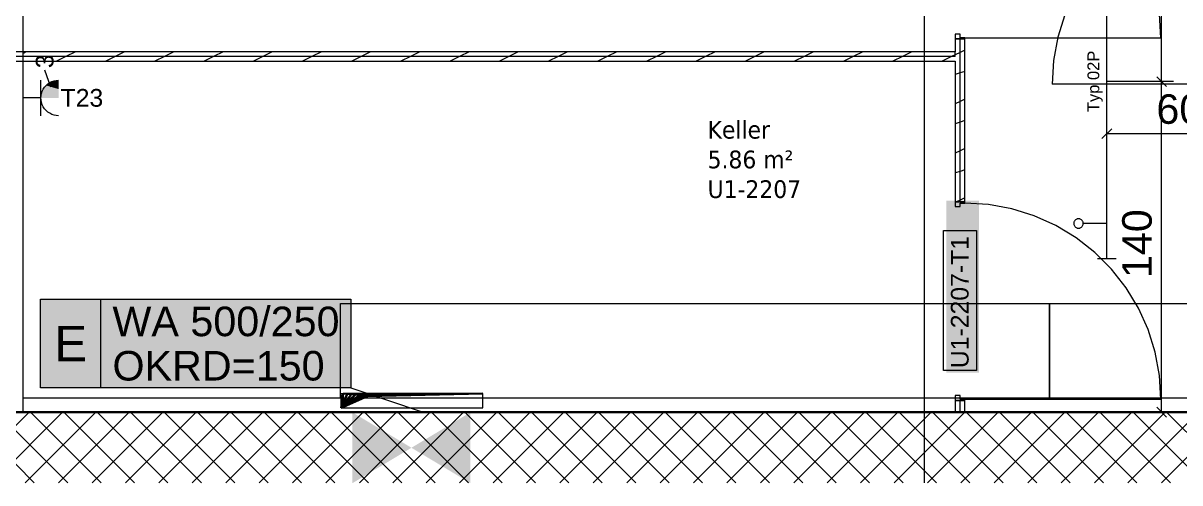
# Model space of a CAD drawing. Extents: x -1132 to 613, y -179 to 712.
# Drawn here: x -1003.5 to -905.6, y -113.6 to -74.7 of the extents above; entities that cross this region are included whole.
import ezdxf
from ezdxf.lldxf.tags import DXFTag

# ---------------------------------------------------------------- set-up
doc = ezdxf.new("R2010")
doc.units = 0
doc.linetypes.add('_Hiddenline_', pattern=[3, 2, -1])
doc.layers.get('0').update_dxf_attribs({"lineweight": 13})
for name, color, linetype, lineweight in [('A-AREA-____-IDEN', 7, 'Continuous', 5), ('A-DOOR-____-IDEN', 7, 'Continuous', 5), ('A-DOOR-FRAM-MCUT', 7, 'Continuous', 9), ('A-DOOR-OPNG-OTLN', 7, 'Continuous', 9), ('A-FLOR-____-OVHD', 7, 'Strichpunkt - Fein', 9), ('A-WALL-____-MCUT', 7, 'Continuous', 35), ('A-WALL-____-PATT', 7, 'Continuous', 35), ('A-WALL-FNSH-MCUT', 7, 'Continuous', 35), ('S-GRID-____-OTLN', 7, 'Continuous', 5)]:
    doc.layers.add(name, color=color, linetype=linetype, lineweight=lineweight)
for name, color, linetype, lineweight, true_color in [('EL01_VVV_Mass', 7, 'Continuous', 13, 0xb2b200), ('EL01_WAN_Aussparung Wand', 7, 'Continuous', 13, 0x7f5f3f), ('EL01_WAN_Aussparung Wand Text', 7, 'Continuous', 13, 0x7f5f3f), ('EL01_WAN_Kraft', 1, 'Continuous', 13, 0xff0000), ('EL01_WAN_Leuchten', 7, 'Continuous', 13, 0x0080ff), ('EL01_WAN_Leuchtentyp', 7, 'Continuous', 13, 0x0099ff), ('EL01_WAN_Trassen', 40, 'Continuous', 13, 0xffbf00)]:
    doc.layers.add(name, color=color, linetype=linetype, lineweight=lineweight, true_color=true_color)
doc.styles.get("Standard").update_dxf_attribs({"font": 'arial.ttf'})
tags = doc.linetypes.add('_Rasterlinie_', pattern=[0.375, 0.2, -0.05, 0.075, -0.05]).pattern_tags.tags
tags[10:11] = [DXFTag(74, 4), DXFTag(75, 0), DXFTag(340, '0'), DXFTag(46, 1.0), DXFTag(50, 0.0), DXFTag(44, 0.0), DXFTag(45, 0.0)]
tags[8:9] = [DXFTag(74, 4), DXFTag(75, 0), DXFTag(340, '0'), DXFTag(46, 1.0), DXFTag(50, 0.0), DXFTag(44, 0.0), DXFTag(45, 0.0)]
tags[6:7] = [DXFTag(74, 4), DXFTag(75, 0), DXFTag(340, '0'), DXFTag(46, 1.0), DXFTag(50, 0.0), DXFTag(44, 0.0), DXFTag(45, 0.0)]
tags[4:5] = [DXFTag(74, 4), DXFTag(75, 0), DXFTag(340, '0'), DXFTag(46, 1.0), DXFTag(50, 0.0), DXFTag(44, 0.0), DXFTag(45, 0.0)]
tags = doc.linetypes.add('Strichpunkt - Fein', pattern=[0.2, 0.1, -0.05, 0, -0.05]).pattern_tags.tags
tags[10:11] = [DXFTag(74, 4), DXFTag(75, 0), DXFTag(340, '0'), DXFTag(46, 1.0), DXFTag(50, 0.0), DXFTag(44, 0.0), DXFTag(45, 0.0)]
tags[8:9] = [DXFTag(74, 4), DXFTag(75, 0), DXFTag(340, '0'), DXFTag(46, 1.0), DXFTag(50, 0.0), DXFTag(44, 0.0), DXFTag(45, 0.0)]
tags[6:7] = [DXFTag(74, 4), DXFTag(75, 0), DXFTag(340, '0'), DXFTag(46, 1.0), DXFTag(50, 0.0), DXFTag(44, 0.0), DXFTag(45, 0.0)]
tags[4:5] = [DXFTag(74, 4), DXFTag(75, 0), DXFTag(340, '0'), DXFTag(46, 1.0), DXFTag(50, 0.0), DXFTag(44, 0.0), DXFTag(45, 0.0)]

# ---------------------------------------------------------------- blocks, each defined once
blk = doc.blocks.new('Referenz-A0UNPDE96I', base_point=(-1115.886, -117.372))
at = {"layer": 'A-DOOR-____-IDEN', "color": 0, "linetype": 'Continuous', "ltscale": 0.13}
for p, q in [((-925.606, -104.095), (-925.606, -92.255)), ((-925.606, -92.255), (-922.826, -92.255)), ((-922.826, -92.255), (-922.826, -104.095)), ((-922.826, -104.095), (-925.606, -104.095))]:
    blk.add_line(p, q, dxfattribs=at)
at = {"layer": 'A-DOOR-____-IDEN', "color": 7, "linetype": 'Continuous', "ltscale": 0.13, "true_color": 0xffffff}
for points in [[(-925.362, -104.27), (-922.603, -104.27), (-925.362, -89.731)], [(-922.603, -104.27), (-925.362, -89.731), (-922.603, -89.731)]]:
    blk.add_solid(points, dxfattribs=at)
at = {"layer": 'A-DOOR-FRAM-MCUT', "color": 0, "linetype": 'Continuous', "ltscale": 0.13}
for p, q in [((-924.215, -75.631), (-924.615, -75.631)), ((-924.615, -75.631), (-924.615, -76.031)), ((-924.615, -76.031), (-923.815, -76.031)), ((-924.215, -75.931), (-924.215, -75.631)), ((-923.815, -75.931), (-924.215, -75.931)), ((-923.815, -76.031), (-923.815, -75.931)), ((-923.815, -89.822), (-924.615, -89.822)), ((-924.615, -89.822), (-924.615, -90.222)), ((-924.215, -90.222), (-924.215, -89.922)), ((-924.215, -89.922), (-923.815, -89.922)), ((-923.815, -89.922), (-923.815, -89.822)), ((-924.615, -90.222), (-924.215, -90.222)), ((-924.215, -106.222), (-924.615, -106.222)), ((-924.615, -106.222), (-924.615, -106.622)), ((-924.615, -106.622), (-923.815, -106.622)), ((-924.215, -106.522), (-924.215, -106.222)), ((-923.815, -106.522), (-924.215, -106.522)), ((-923.815, -106.622), (-923.815, -106.522))]:
    blk.add_line(p, q, dxfattribs=at)
at = {"layer": 'A-DOOR-OPNG-OTLN', "color": 0, "linetype": 'Continuous', "ltscale": 0.13}
for p, q in [((-915.336, -73.985), (-915.932, -75.899)), ((-907.215, -75.931), (-907.336, -73.93)), ((-923.815, -75.931), (-907.215, -75.931)), ((-915.932, -75.899), (-916.294, -77.871)), ((-916.294, -77.871), (-916.415, -79.872)), ((-899.815, -79.872), (-916.415, -79.872)), ((-921.814, -90.043), (-923.815, -89.922)), ((-919.842, -90.404), (-921.814, -90.043)), ((-917.928, -91), (-919.842, -90.404)), ((-916.1, -91.823), (-917.928, -91)), ((-914.385, -92.86), (-916.1, -91.823)), ((-912.807, -94.096), (-914.385, -92.86)), ((-911.389, -95.514), (-912.807, -94.096)), ((-910.153, -97.092), (-911.389, -95.514)), ((-909.116, -98.807), (-910.153, -97.092)), ((-908.293, -100.635), (-909.116, -98.807)), ((-907.697, -102.549), (-908.293, -100.635)), ((-907.336, -104.521), (-907.697, -102.549)), ((-907.215, -106.522), (-907.336, -104.521)), ((-923.815, -106.522), (-907.215, -106.522))]:
    blk.add_line(p, q, dxfattribs=at)
at = {"layer": 'A-FLOR-____-OVHD', "color": 0, "linetype": 'Strichpunkt - Fein', "ltscale": 0.13}
for p, q in [((-855.615, -106.422), (-1003.515, -106.422)), ((-231.115, -107.622), (-995.015, -107.622))]:
    blk.add_line(p, q, dxfattribs=at)
at = {"layer": 'A-WALL-____-MCUT', "color": 0, "linetype": 'Continuous', "lineweight": 9, "ltscale": 0.13}
for p, q in [((-924.215, -89.822), (-924.215, -76.031)), ((-924.615, -77.531), (-924.615, -77.131)), ((-924.615, -77.531), (-1079.415, -77.531)), ((-924.215, -107.622), (-924.215, -106.622))]:
    blk.add_line(p, q, dxfattribs=at)
at = {"layer": 'A-WALL-____-MCUT', "color": 0, "linetype": 'Continuous', "ltscale": 0.35}
blk.add_line((-854.415, -107.622), (-1069.015, -107.622), dxfattribs=at)
at = {"layer": 'A-WALL-____-PATT', "color": 0, "linetype": 'Continuous', "lineweight": 9, "ltscale": 0.13}
for p, q in [((-1003.255, -77.131), (-1003.515, -77.261)), ((-999.09, -77.131), (-999.89, -77.531)), ((-994.925, -77.131), (-995.725, -77.531)), ((-990.76, -77.131), (-991.56, -77.531)), ((-986.595, -77.131), (-987.395, -77.531)), ((-982.43, -77.131), (-983.23, -77.531)), ((-978.265, -77.131), (-979.065, -77.531)), ((-974.101, -77.131), (-974.901, -77.531)), ((-969.936, -77.131), (-970.736, -77.531)), ((-965.771, -77.131), (-966.571, -77.531)), ((-961.606, -77.131), (-962.406, -77.531)), ((-957.441, -77.131), (-958.241, -77.531)), ((-953.276, -77.131), (-954.076, -77.531)), ((-949.111, -77.131), (-949.911, -77.531)), ((-944.946, -77.131), (-945.746, -77.531)), ((-940.781, -77.131), (-941.581, -77.531)), ((-936.616, -77.131), (-937.416, -77.531)), ((-932.451, -77.131), (-933.251, -77.531)), ((-928.287, -77.131), (-929.087, -77.531)), ((-924.215, -77.177), (-924.615, -77.377)), ((-923.815, -76.977), (-924.215, -77.177)), ((-999.89, -77.531), (-1000.69, -77.931)), ((-995.725, -77.531), (-996.525, -77.931)), ((-991.56, -77.531), (-992.36, -77.931)), ((-987.395, -77.531), (-988.195, -77.931)), ((-983.23, -77.531), (-984.03, -77.931)), ((-979.065, -77.531), (-979.865, -77.931)), ((-974.901, -77.531), (-975.701, -77.931)), ((-970.736, -77.531), (-971.536, -77.931)), ((-966.571, -77.531), (-967.371, -77.931)), ((-962.406, -77.531), (-963.206, -77.931)), ((-958.241, -77.531), (-959.041, -77.931)), ((-954.076, -77.531), (-954.876, -77.931)), ((-949.911, -77.531), (-950.711, -77.931)), ((-945.746, -77.531), (-946.546, -77.931)), ((-941.581, -77.531), (-942.381, -77.931)), ((-937.416, -77.531), (-938.216, -77.931)), ((-933.251, -77.531), (-934.051, -77.931)), ((-929.087, -77.531), (-929.887, -77.931)), ((-924.922, -77.531), (-925.722, -77.931)), ((-924.615, -77.377), (-924.922, -77.531)), ((-924.215, -78.918), (-924.615, -79.052)), ((-923.815, -78.785), (-924.215, -78.918)), ((-923.815, -81.142), (-924.215, -81.342)), ((-924.215, -81.342), (-924.615, -81.542)), ((-924.215, -83.083), (-924.615, -83.217)), ((-923.815, -82.95), (-924.215, -83.083)), ((-924.215, -85.507), (-924.615, -85.707)), ((-923.815, -85.307), (-924.215, -85.507)), ((-923.815, -87.115), (-924.215, -87.248)), ((-924.215, -87.248), (-924.615, -87.381)), ((-924.215, -89.672), (-924.514, -89.822)), ((-923.815, -89.472), (-924.215, -89.672)), ((-1008.993, -113.603), (-1003.012, -107.622)), ((-1002.574, -113.603), (-1008.555, -107.622)), ((-1006.165, -113.603), (-1000.183, -107.622)), ((-999.745, -113.603), (-1005.727, -107.622)), ((-1003.336, -113.603), (-997.355, -107.622)), ((-996.917, -113.603), (-1002.898, -107.622)), ((-1000.508, -113.603), (-994.526, -107.622)), ((-994.088, -113.603), (-1000.07, -107.622)), ((-997.68, -113.603), (-991.698, -107.622)), ((-991.26, -113.603), (-997.242, -107.622)), ((-994.851, -113.603), (-988.87, -107.622)), ((-988.431, -113.603), (-994.413, -107.622)), ((-992.023, -113.603), (-986.041, -107.622)), ((-985.603, -113.603), (-991.585, -107.622)), ((-989.194, -113.603), (-983.213, -107.622)), ((-982.775, -113.603), (-988.756, -107.622)), ((-986.366, -113.603), (-980.384, -107.622)), ((-979.946, -113.603), (-985.928, -107.622)), ((-983.537, -113.603), (-977.556, -107.622)), ((-977.118, -113.603), (-983.099, -107.622)), ((-980.709, -113.603), (-974.727, -107.622)), ((-974.289, -113.603), (-980.271, -107.622)), ((-977.881, -113.603), (-971.899, -107.622)), ((-971.461, -113.603), (-977.443, -107.622)), ((-975.052, -113.603), (-969.071, -107.622)), ((-968.632, -113.603), (-974.614, -107.622)), ((-972.224, -113.603), (-966.242, -107.622)), ((-965.804, -113.603), (-971.786, -107.622)), ((-969.395, -113.603), (-963.414, -107.622)), ((-962.976, -113.603), (-968.957, -107.622)), ((-966.567, -113.603), (-960.585, -107.622)), ((-960.147, -113.603), (-966.129, -107.622)), ((-963.738, -113.603), (-957.757, -107.622)), ((-957.319, -113.603), (-963.3, -107.622)), ((-960.91, -113.603), (-954.928, -107.622)), ((-954.49, -113.603), (-960.472, -107.622)), ((-958.082, -113.603), (-952.1, -107.622)), ((-951.662, -113.603), (-957.644, -107.622)), ((-955.253, -113.603), (-949.272, -107.622)), ((-948.834, -113.603), (-954.815, -107.622)), ((-952.425, -113.603), (-946.443, -107.622)), ((-946.005, -113.603), (-951.987, -107.622)), ((-949.596, -113.603), (-943.615, -107.622)), ((-943.177, -113.603), (-949.158, -107.622)), ((-946.768, -113.603), (-940.786, -107.622)), ((-940.348, -113.603), (-946.33, -107.622)), ((-943.939, -113.603), (-937.958, -107.622)), ((-937.52, -113.603), (-943.501, -107.622)), ((-941.111, -113.603), (-935.129, -107.622)), ((-934.691, -113.603), (-940.673, -107.622)), ((-938.283, -113.603), (-932.301, -107.622)), ((-931.863, -113.603), (-937.845, -107.622)), ((-935.454, -113.603), (-929.473, -107.622)), ((-929.035, -113.603), (-935.016, -107.622)), ((-932.626, -113.603), (-926.644, -107.622)), ((-926.206, -113.603), (-932.188, -107.622)), ((-929.797, -113.603), (-923.816, -107.622)), ((-923.378, -113.603), (-929.359, -107.622)), ((-926.969, -113.603), (-920.987, -107.622)), ((-920.549, -113.603), (-926.531, -107.622)), ((-924.14, -113.603), (-918.159, -107.622)), ((-917.721, -113.603), (-923.702, -107.622)), ((-921.312, -113.603), (-915.33, -107.622)), ((-914.892, -113.603), (-920.874, -107.622)), ((-918.484, -113.603), (-912.502, -107.622)), ((-912.064, -113.603), (-918.046, -107.622)), ((-915.655, -113.603), (-909.674, -107.622)), ((-909.236, -113.603), (-915.217, -107.622)), ((-912.827, -113.603), (-906.845, -107.622)), ((-906.407, -113.603), (-912.389, -107.622)), ((-909.998, -113.603), (-904.017, -107.622)), ((-903.579, -113.603), (-909.56, -107.622)), ((-907.17, -113.603), (-901.188, -107.622)), ((-900.75, -113.603), (-906.732, -107.622))]:
    blk.add_line(p, q, dxfattribs=at)
at = {"layer": 'A-WALL-FNSH-MCUT', "color": 0, "linetype": 'Continuous', "lineweight": 9, "ltscale": 0.13}
for p, q in [((-1003.515, -107.622), (-1003.515, 70.478)), ((-924.615, -76.031), (-924.615, -77.131)), ((-923.815, -76.031), (-924.615, -76.031)), ((-923.815, -89.822), (-923.815, -76.031)), ((-924.615, -77.131), (-1079.015, -77.131)), ((-1069.015, -77.931), (-924.615, -77.931)), ((-924.615, -77.931), (-924.615, -89.822)), ((-924.615, -89.822), (-923.815, -89.822)), ((-924.615, -106.622), (-924.615, -107.622)), ((-923.815, -106.622), (-924.615, -106.622)), ((-923.815, -107.622), (-923.815, -106.622))]:
    blk.add_line(p, q, dxfattribs=at)
at = {"layer": 'S-GRID-____-OTLN', "color": 0, "linetype": '_Rasterlinie_', "ltscale": 0.13}
blk.add_line((-927.215, -113.603), (-927.215, 631.478), dxfattribs=at)
at = {"layer": 'A-AREA-____-IDEN', "color": 0, "linetype": 'Continuous', "ltscale": 0.13, "char_height": 1.5, "attachment_point": 1}
for s, insert in [('{\\W0.9;\\fVerdana;Keller}', (-945.58, -82.97)), ('{\\W0.9;\\fVerdana;5.86 m²}', (-945.58, -85.484)), ('{\\W0.9;\\fVerdana;U1-2207}', (-945.58, -87.997))]:
    blk.add_mtext(s, dxfattribs=dict(at, insert=insert))
at = {"layer": 'A-DOOR-____-IDEN', "color": 0, "linetype": 'Continuous', "ltscale": 0.13, "insert": (-924.987, -103.895), "char_height": 1.5, "attachment_point": 1, "rotation": 90}
blk.add_mtext('{\\fArial;U1-2207-T1}', dxfattribs=at)
blk = doc.blocks.new('Kabelkanal-A0UNPDMV6I', base_point=(-976.598, -107.249))
at = {"color": 0, "linetype": 'ByBlock', "lineweight": -2, "ltscale": 0.13}
for p, q in [((-976.598, -107.249), (-976.598, -106.049)), ((-976.598, -106.049), (-964.598, -106.049)), ((-964.598, -107.249), (-964.598, -106.049)), ((-976.598, -107.249), (-964.598, -107.249))]:
    blk.add_line(p, q, dxfattribs=at)
at = {"color": 0, "lineweight": 35}
for p, q in [((-976.598, -107.249), (-976.428, -106.066)), ((-976.598, -107.249), (-976.086, -106.1)), ((-976.598, -107.249), (-975.745, -106.134)), ((-976.598, -107.249), (-975.404, -106.168)), ((-976.598, -107.249), (-975.062, -106.202)), ((-976.598, -107.249), (-974.721, -106.236)), ((-976.598, -107.249), (-974.38, -106.271)), ((-976.428, -106.066), (-964.598, -106.049)), ((-976.086, -106.1), (-964.598, -106.049)), ((-975.745, -106.134), (-964.598, -106.049)), ((-975.404, -106.168), (-964.598, -106.049)), ((-975.062, -106.202), (-964.598, -106.049)), ((-974.721, -106.236), (-964.598, -106.049)), ((-974.38, -106.271), (-964.598, -106.049))]:
    blk.add_line(p, q, dxfattribs=at)
at = {"color": 0, "linetype": '_Hiddenline_', "lineweight": 18}
for p, q in [((-974.498, -106.259), (-976.598, -107.249)), ((-964.598, -106.049), (-974.498, -106.259))]:
    blk.add_line(p, q, dxfattribs=at)
blk = doc.blocks.new('Kabelkanal-A0UNPDRH6I', base_point=(-976.649, -106.422))
at = {"color": 0, "linetype": 'ByBlock', "lineweight": -2, "ltscale": 0.13}
for p, q in [((-976.649, -106.422), (-976.649, -98.422)), ((-976.649, -98.422), (-916.649, -98.422)), ((-916.649, -98.422), (-916.649, -106.422)), ((-916.649, -106.422), (-976.649, -106.422))]:
    blk.add_line(p, q, dxfattribs=at)
blk = doc.blocks.new('Kabelkanal-A0UNPDSB6I', base_point=(-916.649, -106.422))
at = {"color": 0, "linetype": 'ByBlock', "lineweight": -2, "ltscale": 0.13}
for p, q in [((-916.649, -106.422), (-916.649, -98.422)), ((-916.649, -98.422), (-856.649, -98.422)), ((-856.649, -98.422), (-856.649, -106.422)), ((-856.649, -106.422), (-916.649, -106.422))]:
    blk.add_line(p, q, dxfattribs=at)
blk = doc.blocks.new('Wanddurchbruch-A0UNPDTN6I', base_point=(-975.649, -113.633))
at = {"color": 0, "linetype": 'ByBlock', "lineweight": -2, "ltscale": 0.13}
blk.add_line((-965.649, -107.633), (-975.649, -107.633), dxfattribs=at)
for points in [[(-975.649, -110.633), (-970.649, -110.633), (-975.649, -107.633)], [(-970.649, -110.633), (-965.649, -110.633), (-965.649, -107.633)], [(-975.649, -113.603), (-975.6, -113.603), (-975.649, -110.633)], [(-975.6, -113.603), (-975.649, -110.633), (-970.649, -110.633)], [(-965.699, -113.603), (-965.649, -113.603), (-970.649, -110.633)], [(-965.649, -113.603), (-970.649, -110.633), (-965.649, -110.633)]]:
    blk.add_solid(points, dxfattribs=at)
blk = doc.blocks.new('Durchbruch beschriften-A0UNPDTP6I', base_point=(-1002.045, -107.633))
at = {"color": 0, "linetype": 'ByBlock', "lineweight": -2, "ltscale": 0.13}
for p, q in [((-1002.045, -105.567), (-1002.045, -98.067)), ((-1002.045, -98.067), (-975.778, -98.067)), ((-996.924, -105.567), (-996.924, -98.067)), ((-975.778, -98.067), (-975.778, -105.567)), ((-975.778, -105.567), (-1002.045, -105.567)), ((-975.778, -105.567), (-969.649, -107.633))]:
    blk.add_line(p, q, dxfattribs=at)
at = {"color": 7, "linetype": 'ByBlock', "lineweight": -2, "ltscale": 0.13, "true_color": 0xffffff}
for points in [[(-975.778, -105.567), (-1002.045, -105.567), (-975.778, -98.067)], [(-1002.045, -105.567), (-975.778, -98.067), (-1002.045, -98.067)], [(-975.778, -98.067), (-1002.045, -98.067), (-1002.045, -98.067)], [(-975.778, -105.567), (-975.778, -105.567), (-1002.045, -105.567)]]:
    blk.add_solid(points, dxfattribs=at)
at = {"color": 0, "linetype": 'ByBlock', "lineweight": -2, "ltscale": 0.13, "char_height": 2.5, "attachment_point": 1}
for s, insert in [('{\\fArial; WA 500/250 }', (-996.924, -98.692)), ('{\\fArial; OKRD=150 }', (-996.924, -102.442))]:
    blk.add_mtext(s, dxfattribs=dict(at, insert=insert))
at = {"color": 40, "linetype": 'ByBlock', "lineweight": -2, "ltscale": 0.13, "true_color": 0xffbf00, "insert": (-1000.882, -100.317), "char_height": 3, "attachment_point": 1}
blk.add_mtext('{\\fArial;E}', dxfattribs=at)
blk = doc.blocks.new('Steckdose T23_ AP_ 3-fach-A0UNPEJ36I', base_point=(-1003.513, -82.531))
at = {"color": 0, "lineweight": -2}
for p, q in [((-1001.159, -80.105), (-1001.667, -78.688)), ((-1002.013, -82.531), (-1002.013, -79.531)), ((-1001.898, -80.457), (-1001.812, -80.281)), ((-1001.812, -80.281), (-1001.703, -80.118)), ((-1001.703, -80.118), (-1001.573, -79.97)), ((-1001.573, -79.97), (-1001.426, -79.841)), ((-1001.426, -79.841), (-1001.263, -79.732)), ((-1001.263, -79.732), (-1001.087, -79.645)), ((-1001.087, -79.645), (-1000.901, -79.582)), ((-1000.901, -79.582), (-1000.708, -79.544)), ((-1000.708, -79.544), (-1000.513, -79.531)), ((-1002.013, -81.031), (-1003.513, -81.031)), ((-1002.013, -81.031), (-1002, -80.835)), ((-1002, -81.227), (-1002.013, -81.031)), ((-1002, -80.835), (-1001.962, -80.643)), ((-1001.962, -81.419), (-1002, -81.227)), ((-1001.962, -80.643), (-1001.898, -80.457)), ((-1001.898, -81.605), (-1001.962, -81.419)), ((-1001.812, -81.781), (-1001.898, -81.605)), ((-1001.703, -81.944), (-1001.812, -81.781)), ((-1001.573, -82.091), (-1001.703, -81.944)), ((-1001.426, -82.221), (-1001.573, -82.091)), ((-1001.263, -82.33), (-1001.426, -82.221)), ((-1001.087, -82.417), (-1001.263, -82.33)), ((-1000.901, -82.48), (-1001.087, -82.417)), ((-1000.708, -82.518), (-1000.901, -82.48)), ((-1000.513, -82.531), (-1000.708, -82.518))]:
    blk.add_line(p, q, dxfattribs=at)
for points in [[(-1001.962, -80.643), (-1000.513, -80.643), (-1001.812, -80.281)], [(-1001.812, -80.281), (-1000.513, -80.281), (-1001.573, -79.97)], [(-1000.513, -80.643), (-1001.812, -80.281), (-1000.513, -80.281)], [(-1001.573, -79.97), (-1000.513, -79.97), (-1001.263, -79.732)], [(-1000.513, -80.281), (-1001.573, -79.97), (-1000.513, -79.97)], [(-1001.263, -79.732), (-1000.513, -79.732), (-1000.901, -79.582)], [(-1000.513, -79.97), (-1001.263, -79.732), (-1000.513, -79.732)], [(-1000.901, -79.582), (-1000.513, -79.582), (-1000.513, -79.531)], [(-1000.513, -79.732), (-1000.901, -79.582), (-1000.513, -79.582)], [(-1002.013, -81.031), (-1000.513, -81.031), (-1001.962, -80.643)], [(-1000.513, -81.031), (-1001.962, -80.643), (-1000.513, -80.643)]]:
    blk.add_solid(points, dxfattribs=at)
at = {"color": 0, "lineweight": -2, "insert": (-1002.443, -78.513), "char_height": 1.5, "attachment_point": 1, "rotation": 90}
blk.add_mtext('{\\fArial;3}', dxfattribs=at)
at = {"color": 0, "lineweight": -2, "insert": (-1000.345, -80.272), "char_height": 1.5, "attachment_point": 1}
blk.add_mtext('{\\fArial;T23}', dxfattribs=at)
blk = doc.blocks.new('Maß-A0UNPEQD6I', base_point=(-911.784, -80.063))
at = {"color": 0, "lineweight": -2}
for p, q in [((-906.154, -51.641), (-911.784, -51.641)), ((-907.568, -51.227), (-906.741, -52.054)), ((-907.154, -79.649), (-907.154, -51.641)), ((-907.568, -79.235), (-906.741, -80.063)), ((-906.154, -79.649), (-911.784, -79.649))]:
    blk.add_line(p, q, dxfattribs=at)
at = {"color": 0, "lineweight": -2, "insert": (-910.488, -68.284), "char_height": 2.5, "attachment_point": 1, "rotation": 90}
blk.add_mtext('{\\fArial;140}', dxfattribs=at)
blk = doc.blocks.new('Maß-A0UNPFAF6I', base_point=(-912.198, -107.622))
at = {"color": 0, "lineweight": -2}
for p, q in [((-911.784, -85.053), (-911.784, -79.649)), ((-899.813, -83.053), (-899.813, -107.622)), ((-912.198, -84.467), (-911.37, -83.639)), ((-899.813, -84.053), (-911.784, -84.053)), ((-900.226, -84.467), (-899.399, -83.639))]:
    blk.add_line(p, q, dxfattribs=at)
at = {"color": 0, "lineweight": -2, "insert": (-907.592, -80.72), "char_height": 2.5, "attachment_point": 1}
blk.add_mtext('{\\fArial;60}', dxfattribs=at)
blk = doc.blocks.new('Maß-A0UNPFMX6I', base_point=(-911.784, -108.035))
at = {"color": 0, "lineweight": -2}
for p, q in [((-907.568, -79.235), (-906.741, -80.063)), ((-906.154, -79.649), (-911.784, -79.649)), ((-907.154, -107.622), (-907.154, -79.649)), ((-908.154, -107.622), (-899.813, -107.622)), ((-907.568, -107.208), (-906.741, -108.035))]:
    blk.add_line(p, q, dxfattribs=at)
at = {"color": 0, "lineweight": -2, "insert": (-910.488, -96.274), "char_height": 2.5, "attachment_point": 1, "rotation": 90}
blk.add_mtext('{\\fArial;140}', dxfattribs=at)
blk = doc.blocks.new('LED-Langfeldleuchte 37W-A0UNPFYJ6I', base_point=(-914.584, -94.649))
at = {"color": 0, "lineweight": -2}
for p, q in [((-910.984, -64.649), (-912.584, -64.649)), ((-911.784, -94.649), (-911.784, -64.649)), ((-914.57, -67.546), (-914.581, -67.597)), ((-914.554, -67.496), (-914.57, -67.546)), ((-914.53, -67.449), (-914.554, -67.496)), ((-914.501, -67.406), (-914.53, -67.449)), ((-914.467, -67.366), (-914.501, -67.406)), ((-914.428, -67.332), (-914.467, -67.366)), ((-914.384, -67.303), (-914.428, -67.332)), ((-914.337, -67.28), (-914.384, -67.303)), ((-914.288, -67.263), (-914.337, -67.28)), ((-914.236, -67.253), (-914.288, -67.263)), ((-914.184, -67.249), (-914.236, -67.253)), ((-914.132, -67.253), (-914.184, -67.249)), ((-914.081, -67.263), (-914.132, -67.253)), ((-914.031, -67.28), (-914.081, -67.263)), ((-913.984, -67.303), (-914.031, -67.28)), ((-913.941, -67.332), (-913.984, -67.303)), ((-913.901, -67.366), (-913.941, -67.332)), ((-913.867, -67.406), (-913.901, -67.366)), ((-913.838, -67.449), (-913.867, -67.406)), ((-913.815, -67.496), (-913.838, -67.449)), ((-913.798, -67.546), (-913.815, -67.496)), ((-913.787, -67.597), (-913.798, -67.546)), ((-914.581, -67.597), (-914.584, -67.649)), ((-914.584, -67.649), (-914.581, -67.701)), ((-914.581, -67.701), (-914.57, -67.753)), ((-914.57, -67.753), (-914.554, -67.802)), ((-914.554, -67.802), (-914.53, -67.849)), ((-914.53, -67.849), (-914.501, -67.893)), ((-914.501, -67.893), (-914.467, -67.932)), ((-914.467, -67.932), (-914.428, -67.966)), ((-914.428, -67.966), (-914.384, -67.996)), ((-914.384, -67.996), (-914.337, -68.019)), ((-914.337, -68.019), (-914.288, -68.036)), ((-914.288, -68.036), (-914.236, -68.046)), ((-914.236, -68.046), (-914.184, -68.049)), ((-914.184, -68.049), (-914.132, -68.046)), ((-914.132, -68.046), (-914.081, -68.036)), ((-914.081, -68.036), (-914.031, -68.019)), ((-914.031, -68.019), (-913.984, -67.996)), ((-913.984, -67.996), (-913.941, -67.966)), ((-913.941, -67.966), (-913.901, -67.932)), ((-913.901, -67.932), (-913.867, -67.893)), ((-913.867, -67.893), (-913.838, -67.849)), ((-913.838, -67.849), (-913.815, -67.802)), ((-913.815, -67.802), (-913.798, -67.753)), ((-913.798, -67.753), (-913.787, -67.701)), ((-913.784, -67.649), (-913.787, -67.597)), ((-913.787, -67.701), (-913.784, -67.649)), ((-911.784, -67.649), (-913.784, -67.649)), ((-914.581, -91.597), (-914.584, -91.649)), ((-914.584, -91.649), (-914.581, -91.701)), ((-914.57, -91.546), (-914.581, -91.597)), ((-914.581, -91.701), (-914.57, -91.753)), ((-914.554, -91.496), (-914.57, -91.546)), ((-914.57, -91.753), (-914.554, -91.802)), ((-914.53, -91.449), (-914.554, -91.496)), ((-914.554, -91.802), (-914.53, -91.849)), ((-914.501, -91.406), (-914.53, -91.449)), ((-914.53, -91.849), (-914.501, -91.893)), ((-914.467, -91.366), (-914.501, -91.406)), ((-914.501, -91.893), (-914.467, -91.932)), ((-914.428, -91.332), (-914.467, -91.366)), ((-914.467, -91.932), (-914.428, -91.966)), ((-914.384, -91.303), (-914.428, -91.332)), ((-914.428, -91.966), (-914.384, -91.996)), ((-914.337, -91.28), (-914.384, -91.303)), ((-914.384, -91.996), (-914.337, -92.019)), ((-914.288, -91.263), (-914.337, -91.28)), ((-914.337, -92.019), (-914.288, -92.036)), ((-914.236, -91.253), (-914.288, -91.263)), ((-914.184, -91.249), (-914.236, -91.253)), ((-914.132, -91.253), (-914.184, -91.249)), ((-914.081, -91.263), (-914.132, -91.253)), ((-914.031, -91.28), (-914.081, -91.263)), ((-914.081, -92.036), (-914.031, -92.019)), ((-913.984, -91.303), (-914.031, -91.28)), ((-914.031, -92.019), (-913.984, -91.996)), ((-913.941, -91.332), (-913.984, -91.303)), ((-913.984, -91.996), (-913.941, -91.966)), ((-913.901, -91.366), (-913.941, -91.332)), ((-913.941, -91.966), (-913.901, -91.932)), ((-913.867, -91.406), (-913.901, -91.366)), ((-913.901, -91.932), (-913.867, -91.893)), ((-913.838, -91.449), (-913.867, -91.406)), ((-913.867, -91.893), (-913.838, -91.849)), ((-913.815, -91.496), (-913.838, -91.449)), ((-913.838, -91.849), (-913.815, -91.802)), ((-913.798, -91.546), (-913.815, -91.496)), ((-913.815, -91.802), (-913.798, -91.753)), ((-913.787, -91.597), (-913.798, -91.546)), ((-913.798, -91.753), (-913.787, -91.701)), ((-913.784, -91.649), (-913.787, -91.597)), ((-913.787, -91.701), (-913.784, -91.649)), ((-911.784, -91.649), (-913.784, -91.649)), ((-914.288, -92.036), (-914.236, -92.046)), ((-914.236, -92.046), (-914.184, -92.049)), ((-914.184, -92.049), (-914.132, -92.046)), ((-914.132, -92.046), (-914.081, -92.036)), ((-910.984, -94.649), (-912.584, -94.649))]:
    blk.add_line(p, q, dxfattribs=at)
blk = doc.blocks.new('Bemerkung 1-A0UNPFYL6I', base_point=(-913.429, -82.231))
at = {"color": 0, "lineweight": -2, "insert": (-913.429, -82.231), "char_height": 1, "attachment_point": 1, "rotation": 90}
blk.add_mtext('{\\fArial;Typ 02P}', dxfattribs=at)

msp = doc.modelspace()

# ---------------------------------------------------------------- block references
at = {"color": 9, "lineweight": 25, "ltscale": 0.25, "true_color": 0xc0c0c0}
msp.add_blockref('Referenz-A0UNPDE96I', (-1115.886, -117.372), dxfattribs=at)
at = {"layer": 'EL01_VVV_Mass', "linetype": 'Continuous', "ltscale": 0.13}
for name, p in [('Maß-A0UNPEQD6I', (-911.784, -80.063)), ('Maß-A0UNPFMX6I', (-911.784, -108.035)), ('Maß-A0UNPFAF6I', (-912.198, -107.622))]:
    msp.add_blockref(name, p, dxfattribs=at)
at = {"layer": 'EL01_WAN_Aussparung Wand', "ltscale": 0.13}
msp.add_blockref('Wanddurchbruch-A0UNPDTN6I', (-975.649, -113.633), dxfattribs=at)
at = {"layer": 'EL01_WAN_Aussparung Wand Text', "ltscale": 0.13}
msp.add_blockref('Durchbruch beschriften-A0UNPDTP6I', (-1002.045, -107.633), dxfattribs=at)
at = {"layer": 'EL01_WAN_Kraft', "color": 1, "linetype": 'Continuous', "ltscale": 0.13, "true_color": 0xff0000}
msp.add_blockref('Steckdose T23_ AP_ 3-fach-A0UNPEJ36I', (-1003.513, -82.531), dxfattribs=at)
at = {"layer": 'EL01_WAN_Leuchten', "ltscale": 0.13}
msp.add_blockref('LED-Langfeldleuchte 37W-A0UNPFYJ6I', (-914.584, -94.649), dxfattribs=at)
at = {"layer": 'EL01_WAN_Leuchtentyp', "ltscale": 0.13}
msp.add_blockref('Bemerkung 1-A0UNPFYL6I', (-913.429, -82.231), dxfattribs=at)
at = {"layer": 'EL01_WAN_Trassen', "ltscale": 0.13}
for name, p in [('Kabelkanal-A0UNPDRH6I', (-976.649, -106.422)), ('Kabelkanal-A0UNPDSB6I', (-916.649, -106.422)), ('Kabelkanal-A0UNPDMV6I', (-976.598, -107.249))]:
    msp.add_blockref(name, p, dxfattribs=at)

doc.saveas('drawing.dxf')
